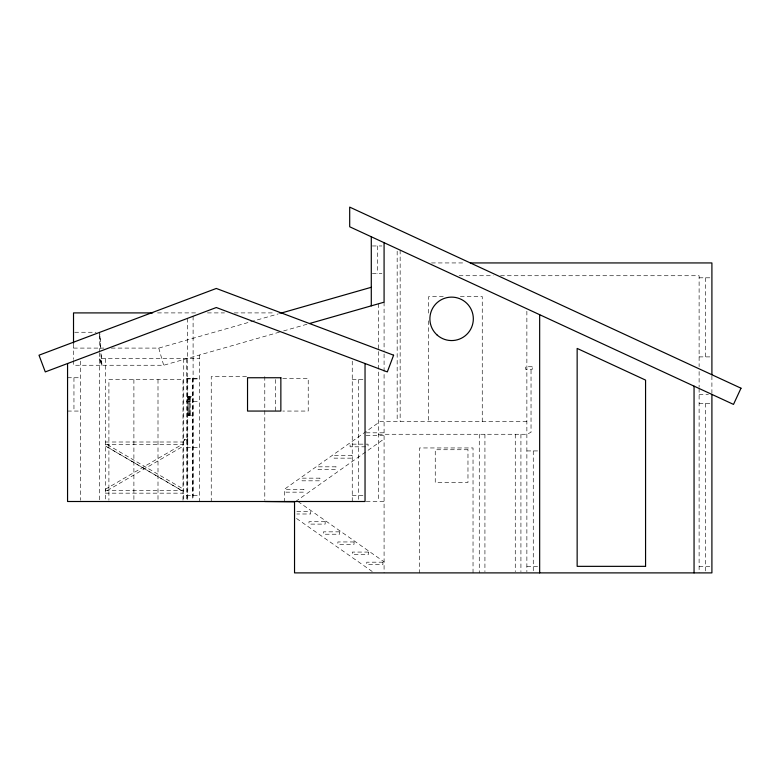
<?xml version="1.0" encoding="UTF-8"?>
<svg xmlns="http://www.w3.org/2000/svg" width="780" height="780" viewBox="0 0 780 780"><rect width="100%" height="100%" fill="white"/><g stroke="black" fill="none" stroke-linecap="round" stroke-linejoin="round"><path stroke-width="0.58" stroke-dasharray="3.9 2.92" d="M295.63 501.501L384.082 438.945M105.339 489.284L181.662 444.678M107.406 490.493L183.729 445.887M111.267 348.094L158.759 348.094L278.236 313.911M73.515 360.545L73.515 365.255L163.673 365.255L280.693 331.773M283.559 330.944L308.324 323.866M372.352 245.963L381.947 245.963M431.476 262.938L465.475 262.938M372.352 273.331L381.947 273.331M459.127 275.73L493.243 275.73M500.546 275.73L699.114 275.73L699.114 366.659M699.114 277.807L711.906 277.807M443.303 296.536L428.707 296.536L428.707 315.939M460.346 296.536L482.255 296.536L482.255 421.473M157.541 312.907L197.72 312.907M207.46 312.907L224.513 312.907M234.253 312.907L274.443 312.907M74.704 332.26L96.115 332.26M73.515 348.094L103.954 348.094M699.114 356.889L710.843 356.889M100.893 353.467L101.566 365.255L99.694 358.702L199.349 358.702M246.538 376.555L211.243 376.555L211.243 501.501M67.558 377.744L80.35 377.744M186.556 378.339L199.349 378.339M282.769 378.339L308.227 378.339L308.227 411.06L282.769 411.06M186.556 378.934L199.349 378.934M352.248 379.529L365.04 379.529M699.114 394.407L708.416 394.407M187.746 396.786L192.504 396.786M187.746 396.942L190.125 396.942M187.746 397.108L190.125 397.098M187.746 397.556L190.125 397.566M187.746 398.755L190.125 398.746M187.746 400.433L190.125 400.452M187.746 401.407L190.125 401.388M186.556 401.544L199.349 401.544M187.746 402.519L190.125 402.5M699.114 403.357L710.843 403.357M187.746 403.611L190.125 403.63M187.746 404.82L190.125 404.8M187.746 406L190.125 406.019M187.746 407.189L190.125 407.209M187.746 408.408L190.125 408.379M187.746 409.5L190.125 409.519M187.746 410.611L190.125 410.621M67.558 411.06L80.35 411.06M187.746 411.567L190.125 411.577M187.746 412.532L190.125 412.523M187.746 413.254L190.125 413.264M187.746 413.995L190.125 413.985M187.746 414.453L190.125 414.453M187.746 414.911L190.125 414.911M187.746 415.067L190.125 415.077M187.746 415.223L192.504 415.233M526.87 421.473L380.269 421.473L284.671 489.079L284.671 501.501M366.122 432.812L384.082 432.812M378.427 434.265L526.87 434.265L531.034 432.286L531.034 369.418M366.122 435.484L384.082 435.484M187.746 438.438L187.746 441.402M187.502 439.325L184.178 439.325L184.178 440.515L187.502 440.515M105.339 442.006L183.729 442.006M187.746 442.299L187.746 445.273M105.339 444.678L183.729 444.678M365.654 446.813L350.093 446.813L350.093 444.151L368.053 444.151L368.053 446.813M186.556 447.359L199.349 447.359M526.87 450.928L538.6 450.928M105.339 490.493L183.729 490.493M105.339 493.165L183.729 493.165M186.556 495.544L199.349 495.544M352.248 495.544L365.04 495.544M366.249 501.501L384.082 501.501M296.849 511.612L310.713 511.612L310.713 513.991L296.849 513.991M526.87 566.348L538.6 566.348M699.114 566.348L710.843 566.348M107.406 444.678L183.729 489.284M181.662 490.493L105.339 445.887L181.633 490.493M297.97 501.501L384.082 561.815M296.527 518.476L372.226 571.496M99.694 358.702L101.927 365.255L101.127 353.467M158.759 348.094L163.673 365.255M100.805 348.757L99.694 332.26L100.63 348.757M711.906 375.892L711.906 393.247M705.51 277.807L705.51 356.889M705.51 403.357L705.51 572.89M699.114 371.514L699.114 387.27M699.114 388.489L699.114 572.89M533.267 450.928L533.267 572.89M526.87 311.21L526.87 571.682M520.923 434.265L520.923 571.682M515.268 434.265L515.268 571.682M484.926 434.265L484.926 571.682M479.271 434.265L479.271 572.89M473.031 572.89L473.031 447.954L419.484 447.954L419.484 572.89M428.707 320.794L428.707 421.473M400.15 250.127L400.15 421.473M397.166 251.179L397.166 421.473M384.082 302.182L384.082 350.415M384.082 354.003L384.082 572.89M378.427 303.8L378.427 501.501M377.686 245.963L377.686 273.331M358.644 379.529L358.644 500.292M352.248 361.13L352.248 501.501M275.496 379.548L275.496 411.06M264.79 376.555L264.79 500.282M199.349 355.046L199.349 501.501M193.099 316.261L193.099 500.282M192.953 378.339L192.953 495.544M192.504 378.339L192.504 500.292M190.125 396.786L190.125 415.223M187.746 378.339L187.746 500.292M187.444 318.386L187.444 500.292M186.556 358.702L186.556 500.292M184.772 439.325L184.772 440.515M184.294 439.325L184.294 440.515M183.729 358.702L183.729 500.311M182.988 500.292L182.988 379.597L108.907 379.529L108.907 500.292M157.999 379.529L157.999 500.292M133.897 379.597L133.897 501.501M105.339 358.702L105.339 500.311M99.694 334.669L99.694 351.497M99.694 352.697L99.694 500.292M80.35 361.13L80.35 500.292M73.954 377.744L73.954 411.06M73.515 344.048L73.515 359.365M532.223 366.736L525.681 366.736L525.681 369.418L532.223 369.418L532.223 366.736M190.125 398.014L187.746 398.014L190.125 398.024M190.125 399.477L187.746 399.477L190.125 399.497M467.971 449.738L435.25 449.738L435.25 482.459L467.971 482.459L467.971 449.738M352.014 455.481L334.055 455.481L334.055 458.152L352.014 458.152L352.014 455.481M335.985 466.82L318.026 466.82L318.026 469.492L335.985 469.492L335.985 466.82M319.946 478.159L301.987 478.159L301.987 480.821L319.946 480.821L319.946 478.159M303.917 489.499L285.958 489.499L285.958 492.16L303.917 492.16L303.917 489.499M325.153 521.722L308.977 521.722L308.977 524.111L325.153 524.111L325.153 521.722M339.602 531.843L323.427 531.843L323.427 534.222L339.602 534.222L339.602 531.843M354.042 541.954L337.867 541.954L337.867 544.333L354.042 544.333L354.042 541.954M368.482 552.074L352.306 552.074L352.306 554.453L368.482 554.453L368.482 552.074M382.921 562.185L366.746 562.185L366.746 564.564L382.921 564.564L382.921 562.185"/><path stroke-width="1.17" d="M281.375 313.014L371.29 287.284M309.475 323.534L384.082 302.182L384.082 242.687M470.33 262.938L711.906 262.938L711.906 374.741M152.666 312.907L73.515 312.907L73.515 343.239M279.308 312.907L281.746 312.907M264.79 501.501L294.538 501.833M711.906 394.407L711.906 572.89L294.538 572.89L294.538 501.501M694.054 386.149L694.054 572.89M539.663 314.691L539.663 572.89M371.29 236.769L371.29 305.848M365.04 363.519L365.04 501.501L67.558 501.501L67.558 363.519M393.607 355.202L387.319 371.904L216.304 307.525L45.289 371.904L39 355.202L216.304 288.454L393.607 355.202M741 388.206L733.502 404.401L349.694 226.775L349.694 207.109L741 388.206M280.858 377.744L247.533 377.744L247.533 411.06L280.858 411.06L280.858 377.744M645.567 566.348L577.151 566.348L577.151 348.426L645.567 380.094L645.567 566.348M437.239 335.127A21.713 21.713 0 0 0 472.894 323.154A21.713 21.713 0 0 0 444.697 298.252A21.713 21.713 0 0 0 437.239 335.127"/></g></svg>
